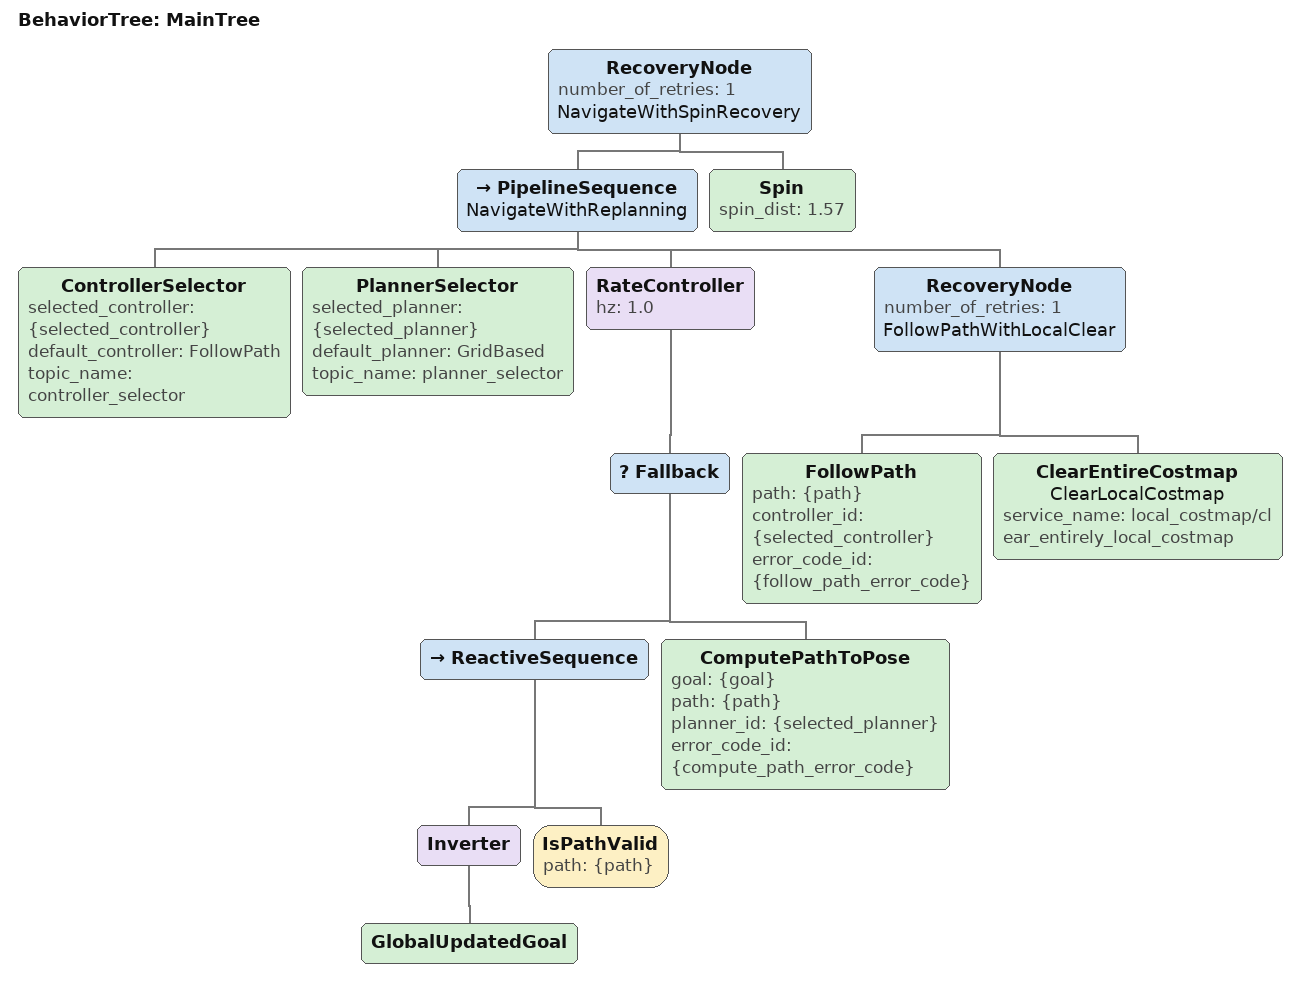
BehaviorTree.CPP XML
<root BTCPP_format="4" main_tree_to_execute="MainTree">
  <BehaviorTree ID="MainTree">
    <RecoveryNode number_of_retries="1" name="NavigateWithSpinRecovery">
      <PipelineSequence name="NavigateWithReplanning">
        <ControllerSelector selected_controller="{selected_controller}" default_controller="FollowPath" topic_name="controller_selector"/>
        <PlannerSelector selected_planner="{selected_planner}" default_planner="GridBased" topic_name="planner_selector"/>
        <RateController hz="1.0">
          <Fallback>
            <ReactiveSequence>
              <Inverter><GlobalUpdatedGoal/></Inverter>
              <IsPathValid path="{path}"/>
            </ReactiveSequence>
            <ComputePathToPose goal="{goal}" path="{path}" planner_id="{selected_planner}" error_code_id="{compute_path_error_code}"/>
          </Fallback>
        </RateController>
        <RecoveryNode number_of_retries="1" name="FollowPathWithLocalClear">
          <FollowPath path="{path}" controller_id="{selected_controller}" error_code_id="{follow_path_error_code}"/>
          <ClearEntireCostmap name="ClearLocalCostmap" service_name="local_costmap/clear_entirely_local_costmap"/>
        </RecoveryNode>
      </PipelineSequence>
      <Spin spin_dist="1.57"/>
    </RecoveryNode>
  </BehaviorTree>
</root>
